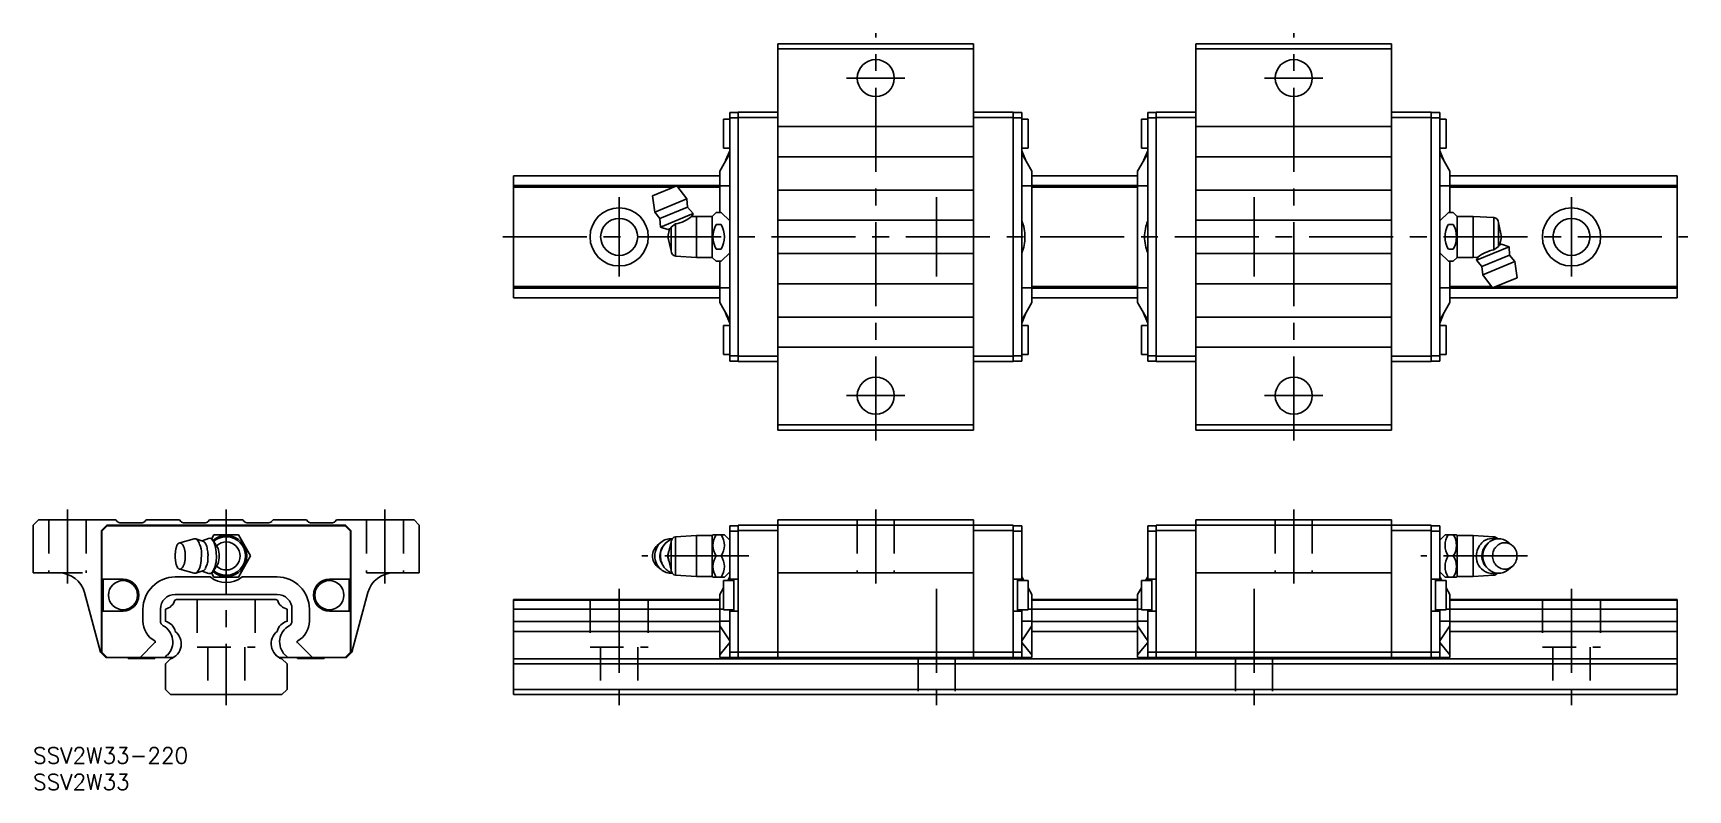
# Model space of a CAD drawing. Extents: x 0 to 313, y -8 to 135.
import ezdxf

# ---------------------------------------------------------------- set-up
doc = ezdxf.new("R2010")
doc.units = 0
doc.header["$LTSCALE"] = 0.5
doc.linetypes.add('CENTER', pattern=[50.8, 31.75, -6.35, 6.35, -6.35])
doc.linetypes.add('DASHED', pattern=[19.05, 12.7, -6.35])
for name, color, linetype in [('MSM_CENTER', 1, 'CENTER'), ('MSM_CONTINUOUS', 7, 'CONTINUOUS'), ('MSM_DASHED', 4, 'DASHED'), ('MSM_PART_NUMBER', 7, 'CONTINUOUS')]:
    doc.layers.add(name, color=color, linetype=linetype)
doc.styles.get("Standard").update_dxf_attribs({"font": 'txt.shx', "height": 3, "bigfont": 'bigfont.shx'})

# ---------------------------------------------------------------- blocks, each defined once
blk = doc.blocks.new('*U8')
at = {"layer": 'MSM_PART_NUMBER'}
blk.add_text('SSV2W33-220', height=3, dxfattribs=at).set_placement((0, -3))
blk = doc.blocks.new('*U9')
at = {"layer": 'MSM_PART_NUMBER'}
blk.add_text('SSV2W33', height=3, dxfattribs=at).set_placement((0, -8))

msp = doc.modelspace()

# ---------------------------------------------------------------- linework, layer by layer
at = {"layer": 'MSM_CENTER'}
for p, q in [((159.27, 58), (159.27, 135)), ((238.27, 58), (238.27, 135)), ((153.77, 126.5), (164.77, 126.5)), ((232.77, 126.5), (243.77, 126.5)), ((110.77, 104), (110.77, 89)), ((170.77, 104), (170.77, 89)), ((230.77, 104), (230.77, 89)), ((290.77, 104), (290.77, 89)), ((88.77, 96.5), (312.77, 96.5)), ((153.77, 66.5), (164.77, 66.5)), ((232.77, 66.5), (243.77, 66.5)), ((6.5, 45), (6.5, 31)), ((36.5, 45), (36.5, 8)), ((66.5, 45), (66.5, 31)), ((159.27, 45), (159.27, 31)), ((238.27, 45), (238.27, 31)), ((135.27, 36.2), (115.06, 36.2)), ((282.48, 36.2), (262.27, 36.2)), ((110.77, 30), (110.77, 8)), ((170.77, 30), (170.77, 8)), ((230.77, 30), (230.77, 8)), ((290.77, 30), (290.77, 8))]:
    msp.add_line(p, q, dxfattribs=at)
at = {"layer": 'MSM_CONTINUOUS'}
for p, q in [((177.77, 133), (140.77, 133)), ((140.77, 133), (140.77, 60)), ((177.77, 132), (140.77, 132)), ((177.77, 60), (177.77, 133)), ((219.77, 133), (256.77, 133)), ((219.77, 60), (219.77, 133)), ((219.77, 132), (256.77, 132)), ((256.77, 133), (256.77, 60)), ((131.67, 120), (131.67, 73)), ((131.67, 120), (133.27, 120)), ((131.67, 119), (133.27, 119)), ((133.27, 120.05), (133.27, 72.95)), ((133.27, 120.05), (140.77, 120.05)), ((133.27, 119.05), (140.77, 119.05)), ((185.27, 120.05), (177.77, 120.05)), ((185.27, 119.05), (177.77, 119.05)), ((185.27, 120.05), (185.27, 72.95)), ((186.87, 120), (185.27, 120)), ((186.87, 119), (185.27, 119)), ((186.87, 120), (186.87, 73)), ((210.67, 120), (210.67, 73)), ((210.67, 120), (212.27, 120)), ((210.67, 119), (212.27, 119)), ((212.27, 120.05), (212.27, 72.95)), ((212.27, 120.05), (219.77, 120.05)), ((212.27, 119.05), (219.77, 119.05)), ((264.27, 120.05), (256.77, 120.05)), ((264.27, 119.05), (256.77, 119.05)), ((264.27, 120.05), (264.27, 72.95)), ((265.87, 120), (264.27, 120)), ((265.87, 119), (264.27, 119)), ((265.87, 120), (265.87, 73)), ((131.67, 118.75), (130.47, 118.75)), ((130.47, 113.25), (130.47, 118.75)), ((177.77, 117.35), (140.77, 117.35)), ((188.07, 118.75), (186.87, 118.75)), ((188.07, 118.75), (188.07, 113.25)), ((209.47, 118.75), (209.47, 113.25)), ((209.47, 118.75), (210.67, 118.75)), ((219.77, 117.35), (256.77, 117.35)), ((265.87, 118.75), (267.07, 118.75)), ((267.07, 113.25), (267.07, 118.75)), ((130.47, 113.25), (131.67, 113.25)), ((131.67, 112.78), (130.9, 110.9)), ((186.87, 113.25), (188.07, 113.25)), ((186.87, 112.78), (187.64, 110.9)), ((210.67, 113.25), (209.47, 113.25)), ((210.67, 112.78), (209.9, 110.9)), ((267.07, 113.25), (265.87, 113.25)), ((265.87, 112.78), (266.64, 110.9)), ((131.67, 112.23), (129.77, 108.93)), ((140.77, 111.65), (177.77, 111.65)), ((186.87, 112.23), (188.77, 108.93)), ((210.67, 112.23), (208.77, 108.93)), ((256.77, 111.65), (219.77, 111.65)), ((265.87, 112.23), (267.77, 108.93)), ((129.77, 108), (90.77, 108)), ((90.77, 85), (90.77, 108)), ((129.77, 108.93), (129.77, 101.12)), ((188.77, 84.07), (188.77, 108.93)), ((208.77, 108), (188.77, 108)), ((208.77, 84.07), (208.77, 108.93)), ((267.77, 108.93), (267.77, 101.12)), ((310.77, 108), (267.77, 108)), ((310.77, 85), (310.77, 108)), ((129.77, 106.2), (90.77, 106.2)), ((121.1, 105.9), (90.77, 105.9)), ((121.68, 106.14), (117.06, 104.23)), ((117.06, 104.23), (117.51, 101.17)), ((123.53, 103.66), (117.51, 101.17)), ((123.53, 103.66), (121.68, 106.14)), ((129.77, 105.9), (121.86, 105.9)), ((123.71, 102.11), (123.53, 103.66)), ((131.67, 106.13), (129.77, 106.13)), ((177.77, 105.35), (140.77, 105.35)), ((186.87, 106.13), (188.77, 106.13)), ((208.77, 106.2), (188.77, 106.2)), ((208.77, 105.9), (188.77, 105.9)), ((210.67, 106.13), (208.77, 106.13)), ((219.77, 105.35), (256.77, 105.35)), ((265.87, 106.13), (267.77, 106.13)), ((310.77, 106.2), (267.77, 106.2)), ((310.77, 105.9), (267.77, 105.9)), ((117.51, 101.17), (118.48, 99.94)), ((123.71, 102.11), (118.48, 99.94)), ((124.76, 100.92), (118.58, 98.36)), ((124.76, 100.92), (123.71, 102.11)), ((124.48, 100.32), (124.76, 100.92)), ((125.37, 100.37), (124.48, 100.32)), ((124.48, 100.32), (124.48, 100.32)), ((124.48, 100.32), (124.48, 100.32)), ((125.37, 100.37), (125.37, 92.63)), ((128.37, 100.37), (125.37, 100.37)), ((129.11, 101.12), (128.37, 100.37)), ((128.37, 100.37), (128.37, 92.63)), ((129.11, 101.12), (130.05, 101.12)), ((131.67, 99.5), (130.05, 101.12)), ((265.87, 99.5), (267.49, 101.12)), ((268.43, 101.12), (267.49, 101.12)), ((268.43, 101.12), (269.17, 100.37)), ((269.17, 100.37), (269.17, 92.63)), ((272.17, 100.37), (269.17, 100.37)), ((272.17, 92.63), (272.17, 100.37)), ((276.09, 100.14), (272.17, 100.37)), ((276.09, 94.05), (276.09, 100.14)), ((118.48, 99.94), (118.58, 98.36)), ((118.58, 98.36), (119.97, 97.86)), ((119.97, 97.86), (120.45, 98.05)), ((120.31, 98), (119.97, 96.5)), ((120.57, 98.31), (120.45, 98.05)), ((121.45, 98.95), (120.57, 98.31)), ((120.57, 98.31), (120.57, 93.85)), ((121.45, 98.95), (121.45, 92.86)), ((129.11, 98.81), (130.05, 98.81)), ((140.77, 99.65), (177.77, 99.65)), ((256.77, 99.65), (219.77, 99.65)), ((268.43, 98.81), (267.49, 98.81)), ((276.97, 94.69), (276.97, 99.15)), ((277.57, 96.5), (276.97, 99.15)), ((119.97, 96.5), (120.57, 93.85)), ((129.11, 94.19), (130.05, 94.19)), ((268.43, 94.19), (267.49, 94.19)), ((272.79, 92.08), (278.96, 94.64)), ((276.09, 94.05), (276.97, 94.69)), ((276.97, 94.69), (277.09, 94.95)), ((277.57, 95.14), (277.09, 94.95)), ((277.23, 95), (277.57, 96.5)), ((278.96, 94.64), (277.57, 95.14)), ((279.06, 93.06), (278.96, 94.64)), ((121.45, 92.86), (125.37, 92.63)), ((125.37, 92.63), (128.37, 92.63)), ((128.37, 92.63), (129.11, 91.88)), ((129.11, 91.88), (130.05, 91.88)), ((129.77, 84.07), (129.77, 91.88)), ((130.05, 91.88), (131.67, 93.5)), ((140.77, 93.35), (177.77, 93.35)), ((256.77, 93.35), (219.77, 93.35)), ((267.49, 91.88), (265.87, 93.5)), ((268.43, 91.88), (267.49, 91.88)), ((267.77, 84.07), (267.77, 91.88)), ((269.17, 92.63), (268.43, 91.88)), ((269.17, 92.63), (272.17, 92.63)), ((272.17, 92.63), (273.06, 92.68)), ((273.06, 92.68), (272.79, 92.08)), ((272.79, 92.08), (273.83, 90.89)), ((273.06, 92.68), (273.06, 92.68)), ((273.06, 92.68), (273.06, 92.68)), ((273.83, 90.89), (279.06, 93.06)), ((273.83, 90.89), (274.01, 89.34)), ((274.01, 89.34), (280.03, 91.83)), ((280.03, 91.83), (279.06, 93.06)), ((280.48, 88.77), (280.03, 91.83)), ((177.77, 87.65), (140.77, 87.65)), ((219.77, 87.65), (256.77, 87.65)), ((274.01, 89.34), (275.86, 86.86)), ((275.86, 86.86), (280.48, 88.77)), ((90.77, 87.1), (129.77, 87.1)), ((90.77, 86.8), (129.77, 86.8)), ((90.77, 85), (129.77, 85)), ((131.67, 86.87), (129.77, 86.87)), ((186.87, 86.87), (188.77, 86.87)), ((188.77, 87.1), (208.77, 87.1)), ((188.77, 86.8), (208.77, 86.8)), ((188.77, 85), (208.77, 85)), ((210.67, 86.87), (208.77, 86.87)), ((265.87, 86.87), (267.77, 86.87)), ((267.77, 87.1), (275.68, 87.1)), ((267.77, 86.8), (310.77, 86.8)), ((267.77, 85), (310.77, 85)), ((276.44, 87.1), (310.77, 87.1)), ((131.67, 80.77), (129.77, 84.07)), ((131.67, 80.22), (130.9, 82.1)), ((140.77, 81.35), (177.77, 81.35)), ((186.87, 80.77), (188.77, 84.07)), ((186.87, 80.22), (187.64, 82.1)), ((210.67, 80.77), (208.77, 84.07)), ((210.67, 80.22), (209.9, 82.1)), ((256.77, 81.35), (219.77, 81.35)), ((265.87, 80.77), (267.77, 84.07)), ((265.87, 80.22), (266.64, 82.1)), ((131.67, 79.75), (130.47, 79.75)), ((130.47, 79.75), (130.47, 74.25)), ((188.07, 79.75), (186.87, 79.75)), ((188.07, 79.75), (188.07, 74.25)), ((209.47, 79.75), (209.47, 74.25)), ((209.47, 79.75), (210.67, 79.75)), ((265.87, 79.75), (267.07, 79.75)), ((267.07, 79.75), (267.07, 74.25)), ((177.77, 75.65), (140.77, 75.65)), ((219.77, 75.65), (256.77, 75.65)), ((130.47, 74.25), (131.67, 74.25)), ((131.67, 74), (133.27, 74)), ((131.67, 73), (133.27, 73)), ((133.27, 73.95), (140.77, 73.95)), ((133.27, 72.95), (140.77, 72.95)), ((185.27, 73.95), (177.77, 73.95)), ((185.27, 72.95), (177.77, 72.95)), ((186.87, 74), (185.27, 74)), ((186.87, 73), (185.27, 73)), ((186.87, 74.25), (188.07, 74.25)), ((210.67, 74.25), (209.47, 74.25)), ((210.67, 74), (212.27, 74)), ((210.67, 73), (212.27, 73)), ((212.27, 73.95), (219.77, 73.95)), ((212.27, 72.95), (219.77, 72.95)), ((264.27, 73.95), (256.77, 73.95)), ((264.27, 72.95), (256.77, 72.95)), ((265.87, 74), (264.27, 74)), ((265.87, 73), (264.27, 73)), ((267.07, 74.25), (265.87, 74.25)), ((177.77, 61), (140.77, 61)), ((177.77, 60), (140.77, 60)), ((219.77, 61), (256.77, 61)), ((219.77, 60), (256.77, 60)), ((1, 43), (0, 42)), ((0, 42), (0, 33)), ((15.65, 43), (1, 43)), ((13.95, 42), (12.95, 41)), ((12.95, 41), (12.95, 18)), ((14, 41.9), (13, 40.9)), ((13, 40.9), (13, 31.8)), ((59.05, 42), (13.95, 42)), ((59, 41.9), (14, 41.9)), ((15.91, 42.74), (15.65, 43)), ((20.39, 42.45), (16.61, 42.45)), ((21.35, 43), (21.09, 42.74)), ((21.35, 43), (27.65, 43)), ((27.91, 42.74), (27.65, 43)), ((32.39, 42.45), (28.61, 42.45)), ((33.35, 43), (33.09, 42.74)), ((39.65, 43), (33.35, 43)), ((39.65, 43), (39.91, 42.74)), ((40.61, 42.45), (44.39, 42.45)), ((45.09, 42.74), (45.35, 43)), ((51.65, 43), (45.35, 43)), ((51.65, 43), (51.91, 42.74)), ((52.61, 42.45), (56.39, 42.45)), ((57.09, 42.74), (57.35, 43)), ((57.35, 43), (72, 43)), ((59, 41.9), (60, 40.9)), ((59.05, 42), (60.05, 41)), ((60, 40.9), (60, 31.8)), ((60.05, 41), (60.05, 18)), ((72, 43), (73, 42)), ((73, 42), (73, 33)), ((131.67, 31.55), (131.67, 41.9)), ((131.67, 41.9), (133.27, 41.9)), ((131.67, 40.9), (133.27, 40.9)), ((133.27, 42), (185.27, 42)), ((133.27, 42), (133.27, 17)), ((133.27, 41), (140.77, 41)), ((138.77, 42), (138.77, 42.05)), ((138.77, 42.05), (140.77, 42.05)), ((177.77, 43), (140.77, 43)), ((140.77, 43), (140.77, 17)), ((177.77, 43), (177.77, 17)), ((185.27, 41), (177.77, 41)), ((185.27, 42), (185.27, 17)), ((186.87, 41.9), (185.27, 41.9)), ((186.87, 40.9), (185.27, 40.9)), ((186.87, 31.55), (186.87, 41.9)), ((210.67, 31.55), (210.67, 41.9)), ((210.67, 41.9), (212.27, 41.9)), ((210.67, 40.9), (212.27, 40.9)), ((212.27, 42), (212.27, 17)), ((212.27, 42), (264.27, 42)), ((212.27, 41), (219.77, 41)), ((219.77, 43), (256.77, 43)), ((219.77, 43), (219.77, 17)), ((256.77, 43), (256.77, 17)), ((258.77, 42.05), (256.77, 42.05)), ((264.27, 41), (256.77, 41)), ((258.77, 42), (258.77, 42.05)), ((264.27, 42), (264.27, 17)), ((265.87, 41.9), (264.27, 41.9)), ((265.87, 40.9), (264.27, 40.9)), ((265.87, 31.55), (265.87, 41.9)), ((30.46, 39.44), (27.72, 38.69)), ((30.73, 39.44), (30.46, 39.44)), ((32.1, 39.02), (30.73, 39.44)), ((33.18, 39.51), (31.96, 39.06)), ((33.73, 39.4), (34.19, 40.2)), ((34.36, 38.62), (33.94, 39.18)), ((34.19, 40.2), (38.81, 40.2)), ((34.69, 38.13), (34.36, 38.62)), ((34.95, 37.63), (34.69, 38.13)), ((38.81, 40.2), (41.12, 36.2)), ((118.68, 38.78), (117.96, 38.18)), ((120.57, 38.85), (119.97, 36.2)), ((120.57, 38.85), (120.57, 33.55)), ((125.37, 40.07), (121.45, 39.84)), ((121.45, 39.84), (121.45, 32.56)), ((128.37, 40.07), (125.37, 40.07)), ((125.37, 40.07), (125.37, 32.32)), ((128.5, 40.2), (128.37, 40.07)), ((128.37, 40.07), (128.37, 32.32)), ((128.5, 40.2), (130.67, 40.2)), ((131.67, 39.2), (130.67, 40.2)), ((265.87, 39.2), (266.87, 40.2)), ((269.05, 40.2), (266.87, 40.2)), ((269.05, 40.2), (269.17, 40.07)), ((269.17, 40.07), (269.17, 32.32)), ((269.17, 40.07), (272.17, 40.07)), ((272.17, 40.07), (272.17, 32.32)), ((272.17, 40.07), (276.09, 39.84)), ((274.65, 38.27), (274.96, 38.58)), ((276.09, 39.84), (276.09, 39.53)), ((278.86, 38.78), (279.58, 38.18)), ((34.69, 34.27), (34.95, 34.77)), ((41.12, 36.2), (38.81, 32.2)), ((119.97, 36.2), (120.57, 33.55)), ((129.11, 36.2), (130.05, 36.2)), ((268.43, 36.2), (267.49, 36.2)), ((0, 33), (4.89, 33)), ((13, 31.8), (17, 31.8)), ((13.25, 31.8), (13.25, 25.8)), ((26.87, 32.23), (33.46, 32.23)), ((27.72, 33.71), (30.46, 32.96)), ((30.73, 32.96), (30.46, 32.96)), ((30.73, 32.96), (32.1, 33.38)), ((31.96, 33.34), (33.18, 32.89)), ((34.19, 32.2), (33.73, 33)), ((34.19, 32.2), (33.73, 33)), ((33.94, 33.22), (34.36, 33.78)), ((38.81, 32.2), (34.19, 32.2)), ((34.36, 33.78), (34.69, 34.27)), ((46.13, 32.23), (39.54, 32.23)), ((60, 31.8), (56, 31.8)), ((59.75, 31.8), (59.75, 25.8)), ((68.11, 33), (73, 33)), ((121.45, 32.56), (125.37, 32.32)), ((125.37, 32.32), (128.37, 32.32)), ((128.37, 32.32), (128.5, 32.2)), ((130.67, 32.2), (128.5, 32.2)), ((130.47, 31.55), (130.47, 26.05)), ((132.47, 31.55), (130.47, 31.55)), ((130.67, 32.2), (131.67, 33.2)), ((131.67, 32.23), (131.28, 31.55)), ((131.67, 31.8), (133.27, 31.8)), ((132.47, 31.8), (132.47, 25.8)), ((177.77, 33), (140.77, 33)), ((186.87, 31.8), (185.27, 31.8)), ((186.07, 31.8), (186.07, 25.8)), ((188.07, 31.55), (186.07, 31.55)), ((186.87, 32.23), (187.26, 31.55)), ((188.07, 31.55), (188.07, 26.05)), ((209.47, 31.55), (211.47, 31.55)), ((209.47, 31.55), (209.47, 26.05)), ((210.67, 32.23), (210.28, 31.55)), ((210.67, 31.8), (212.27, 31.8)), ((211.47, 31.8), (211.47, 25.8)), ((219.77, 33), (256.77, 33)), ((265.87, 31.8), (264.27, 31.8)), ((265.07, 31.8), (265.07, 25.8)), ((265.07, 31.55), (267.07, 31.55)), ((266.87, 32.2), (265.87, 33.2)), ((265.87, 32.23), (266.26, 31.55)), ((266.87, 32.2), (269.05, 32.2)), ((267.07, 31.55), (267.07, 26.05)), ((269.17, 32.32), (269.05, 32.2)), ((272.17, 32.32), (269.17, 32.32)), ((276.09, 32.56), (272.17, 32.32)), ((274.96, 33.82), (274.65, 34.13)), ((276.09, 32.87), (276.09, 32.56)), ((279.58, 34.22), (278.86, 33.62)), ((12.75, 18), (9.72, 29.29)), ((26.87, 28.93), (46.13, 28.93)), ((60.25, 18), (63.28, 29.29)), ((130.47, 30.15), (129.77, 28.93)), ((129.77, 17), (129.77, 28.93)), ((188.07, 30.15), (188.77, 28.93)), ((188.77, 17), (188.77, 28.93)), ((209.47, 30.15), (208.77, 28.93)), ((208.77, 17), (208.77, 28.93)), ((267.07, 30.15), (267.77, 28.93)), ((267.77, 17), (267.77, 28.93)), ((12.95, 27.05), (13.25, 27.05)), ((17, 25.8), (13, 25.8)), ((13, 25.8), (13, 18)), ((20.77, 26.13), (20.77, 23.9)), ((24.07, 23.9), (24.07, 26.13)), ((25, 26.15), (25, 23.85)), ((27.1, 28), (26.8, 27.83)), ((45.9, 28), (27.1, 28)), ((45.9, 28), (46.2, 27.83)), ((48, 26.15), (48, 23.85)), ((48.93, 23.9), (48.93, 26.13)), ((52.23, 23.9), (52.23, 26.13)), ((56, 25.8), (60, 25.8)), ((60, 25.8), (60, 18)), ((90.77, 28), (129.77, 28)), ((90.77, 28), (90.77, 10)), ((90.77, 27.83), (129.77, 27.83)), ((90.77, 26.15), (129.77, 26.15)), ((130.47, 26.13), (129.77, 26.13)), ((130.47, 26.05), (132.47, 26.05)), ((131.67, 26.05), (131.67, 17)), ((131.67, 25.8), (133.27, 25.8)), ((186.87, 25.8), (185.27, 25.8)), ((186.07, 26.05), (188.07, 26.05)), ((186.87, 26.05), (186.87, 17)), ((188.07, 26.13), (188.77, 26.13)), ((188.77, 28), (208.77, 28)), ((188.77, 27.83), (208.77, 27.83)), ((188.77, 26.15), (208.77, 26.15)), ((209.47, 26.13), (208.77, 26.13)), ((211.47, 26.05), (209.47, 26.05)), ((210.67, 26.05), (210.67, 17)), ((210.67, 25.8), (212.27, 25.8)), ((265.87, 25.8), (264.27, 25.8)), ((267.07, 26.05), (265.07, 26.05)), ((265.87, 26.05), (265.87, 17)), ((267.07, 26.13), (267.77, 26.13)), ((267.77, 28), (310.77, 28)), ((267.77, 27.83), (310.77, 27.83)), ((267.77, 26.15), (310.77, 26.15)), ((310.77, 28), (310.77, 10)), ((12.95, 22.95), (13, 22.95)), ((90.77, 23.85), (129.77, 23.85)), ((90.77, 21.96), (129.77, 21.96)), ((131.67, 23.9), (129.77, 23.9)), ((131.67, 20.14), (129.77, 23.03)), ((186.87, 23.9), (188.77, 23.9)), ((186.87, 20.14), (188.77, 23.03)), ((188.77, 23.85), (208.77, 23.85)), ((188.77, 21.96), (208.77, 21.96)), ((210.67, 23.9), (208.77, 23.9)), ((210.67, 20.14), (208.77, 23.03)), ((265.87, 23.9), (267.77, 23.9)), ((265.87, 20.14), (267.77, 23.03)), ((267.77, 23.85), (310.77, 23.85)), ((267.77, 21.96), (310.77, 21.96)), ((23.04, 19.82), (20.22, 17)), ((52.78, 17), (49.96, 19.82)), ((131.67, 19.82), (129.77, 17.49)), ((186.87, 19.82), (188.77, 17.49)), ((210.67, 19.82), (208.77, 17.49)), ((265.87, 19.82), (267.77, 17.49)), ((12.75, 18), (13.75, 17)), ((12.95, 18), (13.95, 17)), ((13, 18), (14, 17)), ((13.75, 17), (26.5, 17)), ((18, 16.96), (18, 16.8)), ((23, 16.8), (18, 16.8)), ((23, 16.8), (23, 17)), ((24.88, 17), (25.37, 17.49)), ((25.96, 16.76), (25, 15.8)), ((25, 15.8), (25, 11)), ((59.25, 17), (46.5, 17)), ((47.04, 16.76), (48, 15.8)), ((48.12, 17), (47.63, 17.49)), ((48, 15.8), (48, 11)), ((50, 17), (50, 16.8)), ((50, 16.8), (55, 16.8)), ((55, 16.8), (55, 17)), ((60, 18), (59, 17)), ((60.05, 18), (59.05, 17)), ((60.25, 18), (59.25, 17)), ((90.77, 16.76), (310.77, 16.76)), ((90.77, 15.8), (310.77, 15.8)), ((188.77, 17), (129.77, 17)), ((131.67, 18), (186.87, 18)), ((267.77, 17), (208.77, 17)), ((210.67, 18), (265.87, 18)), ((25, 11), (26, 10)), ((26, 10), (47, 10)), ((48, 11), (47, 10)), ((90.77, 11), (310.77, 11)), ((90.77, 10), (310.77, 10))]:
    msp.add_line(p, q, dxfattribs=at)
for centre, radius in [((159.27, 126.5), 3.5), ((238.27, 126.5), 3.5), ((110.77, 96.5), 5.5), ((290.77, 96.5), 5.5), ((110.77, 96.5), 3.5), ((290.77, 96.5), 3.5), ((159.27, 66.5), 3.5), ((238.27, 66.5), 3.5), ((17, 28.8), 2.75), ((56, 28.8), 2.75)]:
    msp.add_circle(centre, radius, dxfattribs=at)
for centre, radius, start, end in [((120.03, 106.1), 7.29, 281.2292, 307.55), ((275.97, 99.15), 1, 0, 83.2229), ((133.12, 96.5), 4.62, 150.0105, 209.9896), ((126.05, 96.5), 4.62, 330.0001, 29.9999), ((179.75, 96.57), 7.71, 359.4563, 22.6234), ((217.79, 96.57), 7.71, 157.3766, 180.5437), ((271.49, 96.5), 4.62, 150.0001, 209.9999), ((264.42, 96.5), 4.62, 330.0104, 29.9895), ((121.57, 93.85), 1, 180, 263.2229), ((179.75, 96.43), 7.71, 337.3766, 0.5437), ((217.79, 96.43), 7.71, 179.4563, 202.6234), ((277.51, 86.9), 7.29, 101.2292, 127.55), ((16.61, 43.45), 1, 225, 270), ((20.39, 43.45), 1, 270, 315), ((28.61, 43.45), 1, 225, 270), ((32.39, 43.45), 1, 270, 315), ((40.61, 43.45), 1, 225, 270), ((44.39, 43.45), 1, 270, 315), ((52.61, 43.45), 1, 225, 270), ((56.39, 43.45), 1, 270, 315), ((21.44, 38.87), 5.71, 345.9229, 347.9835), ((28.51, 37.37), 1.51, 160.0922, 167.9835), ((5.24, 45.8), 23.24, 340.0922, 340.6158), ((28.27, 37.69), 1.18, 149.9462, 160.6158), ((29.34, 37.08), 2.41, 144.2871, 149.9462), ((27.78, 38.2), 0.49, 97.1639, 144.2871), ((27.67, 38.06), 0.628, 42.7713, 85.8209), ((26.84, 37.29), 1.76, 34.4113, 42.7713), ((27.16, 37.51), 1.37, 24.8028, 34.4113), ((22.84, 35.52), 6.13, 22.7591, 24.8028), ((26.8, 37.18), 1.84, 16.1339, 22.7591), ((-4.86, 28.02), 34.79, 15.7913, 16.1339), ((30.32, 38.44), 1.08, 21.0278, 67.2834), ((10.76, 30.92), 22.03, 18.6519, 21.0278), ((27.65, 36.62), 4.21, 354.2322, 18.6519), ((31.51, 37.75), 1.39, 55.0676, 65.0564), ((31.94, 38.36), 0.646, 25.4744, 55.0676), ((52.96, 48.38), 22.64, 205.4744, 206.7542), ((31.5, 37.56), 1.4, 7.3483, 26.7542), ((57.94, 40.97), 25.26, 187.3483, 189.748), ((33.36, 39.03), 0.511, 60.8171, 110.5992), ((33.13, 38.62), 0.984, 34.9878, 60.8171), ((31.29, 37.33), 3.23, 7.3525, 34.9878), ((36.5, 36.2), 3.88, 229.2393, 130.7607), ((36.5, 36.2), 3.64, 229.0058, 130.9942), ((12.45, 34.9), 22.23, 3.3561, 7.3525), ((36.5, 36.2), 2.65, 226.8285, 133.1715), ((29.84, 36.2), 5.31, 344.3386, 15.6614), ((119.52, 36.31), 2.43, 129.9202, 156.3696), ((120.96, 36.21), 3.45, 155.8923, 180.1998), ((120.81, 36.28), 3.29, 130.7852, 155.8923), ((121.61, 36.19), 3.14, 141.4466, 179.7942), ((120.53, 36.6), 2.86, 85.1547, 130.7852), ((122.18, 36.18), 3.61, 146.9357, 163.2854), ((121.77, 36.45), 3.11, 109.6894, 146.9357), ((121.57, 38.85), 1, 96.7771, 180), ((132.04, 38.2), 3.54, 145.6279, 214.3721), ((127.13, 38.2), 3.54, 325.6279, 34.3721), ((270.41, 38.2), 3.54, 145.6159, 214.3841), ((265.5, 38.2), 3.54, 325.6273, 34.3727), ((276.62, 36.07), 3.83, 136.741, 178.1041), ((275.48, 37.14), 2.27, 115.1296, 136.741), ((276.91, 36.21), 3.08, 126.2099, 230.7496), ((277.64, 36.12), 3.64, 137.6191, 178.8069), ((276.01, 36.02), 3.51, 88.6836, 115.1296), ((276.95, 36.75), 2.7, 91.7682, 137.6191), ((278.25, 36.34), 2.36, 144.8049, 158.6141), ((275.97, 38.85), 1, 36.791, 83.2229), ((276.05, 37.68), 1.85, 71.5934, 88.6836), ((278.44, 36.2), 2.59, 129.7266, 144.8049), ((278.14, 36.57), 2.12, 111.4007, 129.7266), ((276.96, 36.46), 2.99, 50.6705, 91.7682), ((278.19, 36.43), 2.27, 90.6006, 111.4007), ((278.19, 36.67), 2.03, 68.2985, 90.6006), ((278.05, 36.31), 2.42, 50.6319, 68.2985), ((277.9, 36.22), 2.58, 359.4947, 49.3507), ((28.68, 36.49), 1.81, 173.733, 180.0616), ((23.15, 36.48), 3.71, 356.9724, 0.0616), ((28.68, 36.19), 1.83, 176.9724, 183.2469), ((23.15, 35.88), 3.72, 0.1617, 3.2469), ((28.68, 35.89), 1.81, 180.1617, 186.4986), ((23.03, 37.11), 3.87, 353.733, 356.7047), ((23.01, 35.25), 3.89, 3.5403, 6.4986), ((28.66, 36.78), 1.77, 170.1836, 176.7047), ((28.66, 35.6), 1.77, 183.5403, 190.0814), ((22.66, 37.82), 4.32, 350.1836, 352.8665), ((22.62, 34.52), 4.37, 7.4277, 10.0814), ((28.61, 37.08), 1.68, 165.9229, 172.8665), ((28.61, 35.3), 1.67, 187.4277, 194.4141), ((21.27, 33.42), 5.9, 12.4183, 14.4141), ((28.5, 35.01), 1.5, 192.4183, 200.4132), ((-6.46, 22), 35.8, 20.0721, 20.4132), ((23.32, 36.71), 5.62, 334.4057, 336.6464), ((26.82, 35.2), 1.81, 336.6464, 343.3865), ((1.02, 42.9), 28.74, 343.3865, 343.8022), ((26.59, 35.47), 2.1, 343.8022, 349.4059), ((26.58, 36.91), 2.12, 10.2366, 15.7913), ((62.72, 28.72), 34.65, 169.0693, 169.4059), ((59.62, 42.88), 31.46, 190.2366, 190.607), ((26.46, 36.67), 2.29, 5.5412, 10.607), ((26.46, 35.72), 2.28, 349.0693, 354.1585), ((44.95, 38.46), 16.29, 185.5412, 186.2483), ((45.31, 33.79), 16.67, 173.4671, 174.1585), ((26.39, 36.43), 2.37, 1.408, 6.2483), ((26.4, 35.96), 2.37, 353.4671, 358.3172), ((42.4, 35.49), 13.64, 177.4766, 178.3172), ((42.33, 36.82), 13.57, 181.408, 182.2531), ((26.37, 36.19), 2.4, 357.4766, 2.2531), ((29.57, 34.69), 2.08, 304.0454, 352.8838), ((-43.46, 43.81), 75.68, 352.8838, 354.2322), ((12.34, 41.85), 21.76, 338.4782, 340.7177), ((30.38, 35.54), 2.66, 340.7177, 1.156), ((37.97, 35.69), 4.94, 174.0912, 181.156), ((31.26, 36.39), 1.81, 354.0912, 9.748), ((28.45, 36.17), 6.23, 331.7244, 345.9353), ((29.53, 35.9), 5.12, 345.9353, 3.3561), ((119.81, 36.19), 2.75, 156.3696, 179.7225), ((119.69, 36.19), 2.63, 179.7225, 204.1854), ((119.61, 36.15), 2.53, 204.1854, 229.5249), ((121.07, 36.21), 3.56, 180.1998, 203.7081), ((120.73, 36.06), 3.19, 203.7081, 230.0021), ((121.46, 36.19), 2.98, 179.7942, 196.5767), ((122.04, 36.22), 3.46, 163.2854, 180.3436), ((122.34, 36.22), 3.76, 180.3436, 196.0273), ((121.69, 36.26), 3.23, 196.5767, 217.9131), ((121.93, 36.1), 3.33, 196.0273, 213.7038), ((122.37, 36.2), 2.4, 154.7068, 179.7781), ((122.43, 36.22), 2.46, 180.3823, 205.1326), ((132.04, 34.2), 3.54, 145.6279, 214.3721), ((127.13, 34.2), 3.54, 325.6279, 34.3721), ((270.41, 34.2), 3.54, 145.6273, 214.3727), ((265.5, 34.2), 3.54, 325.6273, 34.3727), ((276.06, 36.09), 3.28, 178.1041, 241.8177), ((277.28, 36.13), 3.28, 178.8069, 224.8147), ((278.31, 36.22), 2.45, 168.7966, 180.5394), ((278.86, 36.23), 3.01, 180.5394, 190.1247), ((278.78, 36.13), 2.94, 158.6141, 168.7966), ((278.29, 36.13), 2.42, 190.1247, 202.4646), ((278.64, 36.27), 2.8, 202.4646, 214.1163), ((278.2, 35.97), 2.27, 214.1163, 231.3522), ((278.05, 36.06), 2.39, 309.6388, 336.5974), ((277.67, 36.22), 2.8, 336.5974, 359.4947), ((4.89, 28), 5, 15, 90), ((17, 28.8), 3, 270, 90), ((26.87, 26.13), 6.1, 90.0008, 179.9992), ((28.25, 34.68), 1.15, 200.0721, 211.1208), ((29.02, 35.15), 2.06, 211.1208, 217.8884), ((27.78, 34.18), 0.477, 217.8884, 242.119), ((27.73, 34.09), 0.381, 242.119, 267.2598), ((27.68, 34.31), 0.597, 273.2202, 298.7005), ((27.69, 34.3), 0.589, 298.7005, 314.972), ((26.97, 35.01), 1.59, 314.972, 324.4048), ((27.19, 34.86), 1.33, 324.4048, 334.4057), ((31.8, 34.17), 0.842, 290.5673, 338.4782), ((33.38, 33.79), 0.919, 257.7557, 277.7073), ((36.5, 36.2), 5, 232.5609, 307.4391), ((33.47, 33.12), 0.242, 277.7073, 306.3092), ((34.44, 31.79), 1.41, 120.5653, 126.3092), ((33.44, 33.49), 0.561, 300.5653, 331.7244), ((46.13, 26.13), 6.1, 0.0008, 89.9992), ((56, 28.8), 3, 90, 270), ((68.11, 28), 5, 90, 165), ((149.37, 71.02), 48.38, 229.5249, 230.6346), ((120.58, 35.88), 2.95, 230.0021, 251.8623), ((121.95, 36.12), 3.36, 213.7038, 231.0042), ((120.52, 35.7), 2.76, 251.8623, 275.2328), ((121.67, 35.76), 2.9, 231.0042, 250.9998), ((121.57, 33.55), 1, 180, 263.2229), ((275.87, 35.73), 2.87, 241.8177, 285.548), ((277.17, 36.02), 3.11, 224.8147, 244.7743), ((277, 35.66), 2.72, 244.7743, 267.3138), ((275.97, 33.55), 1, 276.7771, 323.209), ((278.32, 36.13), 2.47, 231.3522, 242.8397), ((277.01, 35.81), 2.87, 267.3138, 310.2475), ((278.16, 35.8), 2.1, 242.8397, 270.3125), ((278.16, 35.9), 2.2, 270.3125, 310.2548), ((26.87, 26.13), 2.8, 90, 180), ((46.13, 26.13), 2.8, 0, 90), ((24.42, 28.58), 2.5, 283.5091, 342.3449), ((48.58, 28.58), 2.5, 197.6551, 256.4909), ((25.07, 23.9), 4.3, 180.0008, 241.1143), ((25.07, 23.9), 1, 180, 241.1151), ((22.9, 19.96), 3.5, 315, 61.1151), ((24.42, 21.42), 2.5, 12.4795, 76.4909), ((25, 19.6), 3, 288.5944, 51.7585), ((48, 19.6), 3, 128.2415, 251.4056), ((48.58, 21.42), 2.5, 103.5091, 167.5205), ((50.1, 19.96), 3.5, 118.8849, 225), ((47.93, 23.9), 1, 298.8849, 0), ((47.93, 23.9), 4.3, 298.8857, 359.9992), ((22.9, 19.96), 0.2, 315.0002, 61.115), ((50.1, 19.96), 0.2, 118.8848, 225.0001)]:
    msp.add_arc(centre, radius, start, end, dxfattribs=at)
at = {"layer": 'MSM_DASHED'}
for p, q in [((3, 43), (3, 33)), ((10, 43), (10, 33)), ((63, 43), (63, 33)), ((70, 43), (70, 33)), ((155.77, 43), (155.77, 33)), ((162.77, 43), (162.77, 33)), ((234.77, 43), (234.77, 33)), ((241.77, 43), (241.77, 33)), ((3, 33), (10, 33)), ((63, 33), (70, 33)), ((31, 28), (31, 19)), ((42, 28), (42, 19)), ((105.27, 28), (105.27, 19)), ((116.27, 28), (116.27, 19)), ((285.27, 28), (285.27, 19)), ((296.27, 28), (296.27, 19)), ((31, 19), (42, 19)), ((33, 19), (33, 10)), ((40, 19), (40, 10)), ((105.27, 19), (116.27, 19)), ((107.27, 19), (107.27, 10)), ((114.27, 19), (114.27, 10)), ((285.27, 19), (296.27, 19)), ((287.27, 19), (287.27, 10)), ((294.27, 19), (294.27, 10)), ((167.27, 17), (167.27, 10)), ((174.27, 17), (174.27, 10)), ((227.27, 17), (227.27, 10)), ((234.27, 17), (234.27, 10))]:
    msp.add_line(p, q, dxfattribs=at)

# ---------------------------------------------------------------- block references
at = {"layer": 'MSM_CONTINUOUS'}
for name in ['*U8', '*U9']:
    msp.add_blockref(name, (0, 0), dxfattribs=at)

doc.saveas('drawing.dxf')
